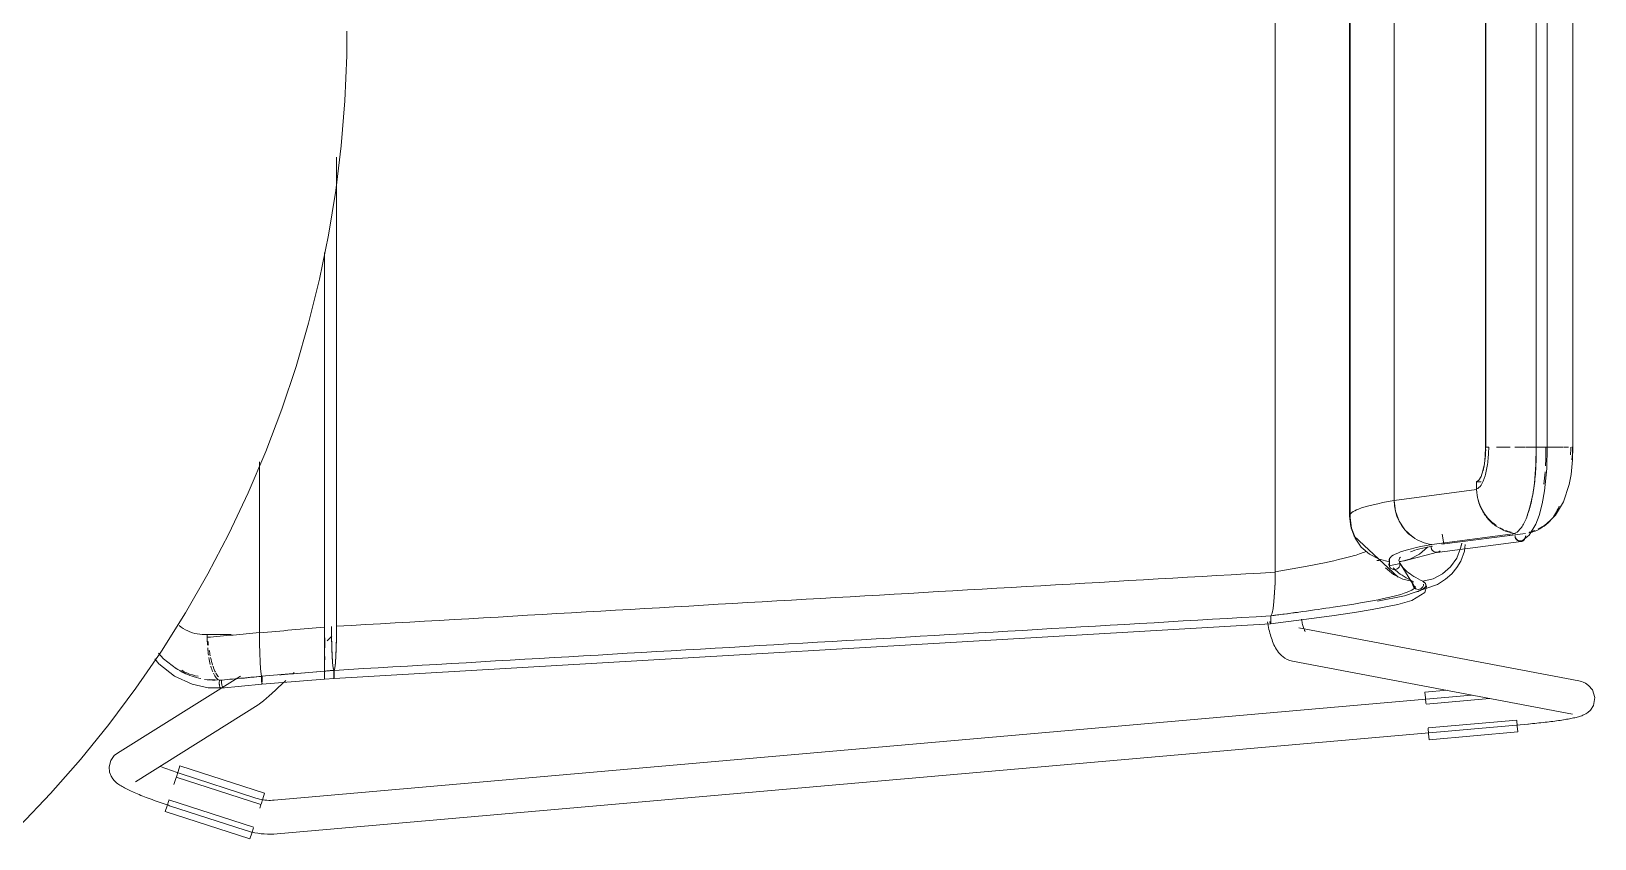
# Model space of a CAD drawing. Header units: millimetres. Extents: x 155927 to 326028, y -36033 to 97293.
# Drawn here: x 162872 to 163427, y 31584 to 31870 of the extents above; entities that cross this region are included whole.
import ezdxf

# ---------------------------------------------------------------- set-up
doc = ezdxf.new("R2010")
doc.units = ezdxf.units.MM
doc.header["$MEASUREMENT"] = 0
doc.layers.add('I-FURN', color=8, linetype='CONTINUOUS', lineweight=9)

msp = doc.modelspace()

# ---------------------------------------------------------------- linework, layer by layer
at = {"layer": 'I-FURN'}
for p, q in [((163313.34, 31678.27), (163313.34, 32061.67)), ((163313.34, 32061.67), (163313.34, 31678.27)), ((163339.69, 32041.83), (163339.69, 31737.03)), ((163339.84, 31697.58), (163339.84, 32042.36)), ((163339.84, 32042.36), (163339.84, 31697.58)), ((163355.44, 31703.61), (163355.44, 32036.33)), ((163355.44, 32036.33), (163355.44, 31703.61)), ((163387.91, 32017.4), (163387.91, 31722.54)), ((163387.96, 31722.54), (163387.96, 32017.4)), ((163405.81, 32017.4), (163405.81, 31722.54)), ((163409.77, 31722.54), (163409.77, 32017.4)), ((163418.81, 31722.54), (163418.81, 32017.4)), ((162984.21, 31861.33), (162984.3, 31869.97)), ((162983.54, 31845.35), (162984.21, 31861.33)), ((162982.24, 31829.4), (162983.54, 31845.35)), ((162980.3, 31813.52), (162982.24, 31829.4)), ((162980.61, 31659.02), (162980.61, 31825.29)), ((162980.61, 31825.29), (162980.61, 31659.02)), ((162977.72, 31797.73), (162980.3, 31813.52)), ((162974.52, 31782.06), (162977.72, 31797.73)), ((162976.29, 31658.76), (162976.29, 31791.58)), ((162976.29, 31791.58), (162976.29, 31658.76)), ((162970.69, 31766.52), (162974.52, 31782.06)), ((162966.25, 31751.15), (162970.69, 31766.52)), ((162961.19, 31735.98), (162966.25, 31751.15)), ((162955.53, 31721.01), (162961.19, 31735.98)), ((163339.69, 31737.03), (163339.69, 31698.12)), ((163387.91, 31722.54), (163387.8, 31719.51)), ((163396.64, 31722.54), (163391.82, 31722.54)), ((163394.29, 31722.54), (163394.32, 31722.54)), ((163401.83, 31722.54), (163398.27, 31722.54)), ((163402.02, 31722.54), (163405.83, 31722.54)), ((163405.83, 31722.54), (163402.02, 31722.54)), ((163405.73, 31716.32), (163405.81, 31722.54)), ((163409.77, 31722.54), (163405.92, 31722.54)), ((163405.92, 31722.54), (163406.14, 31722.54)), ((163406.14, 31722.54), (163406.47, 31722.54)), ((163406.47, 31722.54), (163406.89, 31722.54)), ((163406.89, 31722.54), (163407.36, 31722.54)), ((163407.36, 31722.54), (163407.86, 31722.54)), ((163407.86, 31722.54), (163408.35, 31722.54)), ((163408.35, 31722.54), (163408.81, 31722.54)), ((163408.81, 31722.54), (163409.2, 31722.54)), ((163409.2, 31722.54), (163409.5, 31722.54)), ((163409.5, 31722.54), (163409.7, 31722.54)), ((163412.54, 31722.54), (163409.52, 31722.54)), ((163409.53, 31722.54), (163412.55, 31722.54)), ((163409.62, 31714.98), (163409.77, 31722.54)), ((163409.7, 31722.54), (163409.77, 31722.54)), ((163415.29, 31722.54), (163412.71, 31722.54)), ((163417.31, 31722.54), (163415.56, 31722.54)), ((163418.79, 31722.54), (163418.51, 31722.54)), ((163418.64, 31722.54), (163418.81, 31722.54)), ((163418.72, 31718.03), (163418.81, 31722.54)), ((162949.28, 31706.28), (162955.53, 31721.01)), ((162953.32, 31717.37), (162953.32, 31656.81)), ((162953.32, 31656.81), (162953.32, 31717.37)), ((163387.48, 31716.66), (163386.97, 31714.16)), ((163387.8, 31719.51), (163387.48, 31716.66)), ((163405.19, 31709.76), (163405.73, 31716.32)), ((163418.21, 31712.82), (163418.72, 31718.03)), ((163385.51, 31710.83), (163384.65, 31710.19)), ((163386.3, 31712.18), (163385.51, 31710.83)), ((163386.97, 31714.16), (163386.3, 31712.18)), ((163408.82, 31707.1), (163409.62, 31714.98)), ((163417.55, 31709.32), (163418.21, 31712.82)), ((162942.44, 31691.82), (162949.28, 31706.28)), ((163384.72, 31707.47), (163355.44, 31703.61)), ((163384.65, 31710.19), (163386.31, 31710.19)), ((163384.65, 31710.19), (163384.72, 31707.47)), ((163403.63, 31701.31), (163404.6, 31705.74)), ((163404.6, 31705.74), (163405.19, 31709.76)), ((163407.95, 31702.38), (163408.82, 31707.1)), ((163415.53, 31703.17), (163417.55, 31709.32)), ((163355.44, 31703.61), (163355.91, 31699.84)), ((163355.91, 31699.84), (163357.23, 31696.3)), ((163402.54, 31697.87), (163403.63, 31701.31)), ((163406.87, 31698.34), (163407.95, 31702.38)), ((163412.66, 31698.45), (163415.53, 31703.17)), ((163340.13, 31694.37), (163339.69, 31698.12)), ((163340.32, 31693.79), (163339.84, 31697.58)), ((163339.84, 31697.58), (163340.31, 31693.79)), ((163341.86, 31689.9), (163340.13, 31694.37)), ((163357.23, 31696.3), (163359.31, 31693.19)), ((163403.38, 31691.34), (163405.68, 31695.17)), ((163405.68, 31695.17), (163406.87, 31698.34)), ((163406.49, 31693.48), (163408.76, 31694.81)), ((163408.76, 31694.81), (163410.83, 31696.48)), ((163410.83, 31696.48), (163412.66, 31698.45)), ((162935.03, 31677.64), (162942.44, 31691.82)), ((163340.31, 31693.79), (163341.68, 31690.22)), ((163341.68, 31690.22), (163340.32, 31693.79)), ((163341.26, 31691), (163340.55, 31692.93)), ((163356.95, 31676.4), (163341.26, 31691)), ((163343.85, 31687.08), (163341.68, 31690.22)), ((163341.68, 31690.22), (163343.85, 31687.08)), ((163359.31, 31693.19), (163362.05, 31690.7)), ((163368.81, 31688.07), (163398.52, 31691.91)), ((163400.5, 31689.09), (163370.72, 31685.24)), ((163402.06, 31691.93), (163372.36, 31688.09)), ((163373.14, 31688.21), (163372.45, 31691.7)), ((163379.42, 31688.44), (163379.05, 31686.7)), ((163379.06, 31686.69), (163379.43, 31688.43)), ((163396.09, 31691.16), (163398.53, 31691.48)), ((163401, 31689.45), (163403.38, 31691.34)), ((163346.73, 31684.58), (163343.85, 31687.08)), ((163343.85, 31687.08), (163346.72, 31684.57)), ((163346.72, 31684.57), (163350.12, 31682.82)), ((163350.12, 31682.83), (163346.73, 31684.58)), ((163350.12, 31682.82), (163353.83, 31681.93)), ((163353.86, 31680.11), (163353.81, 31682.99)), ((163357.34, 31681.93), (163361.05, 31682.82)), ((163370.8, 31685.25), (163359.19, 31682.28)), ((163361.05, 31682.82), (163364.45, 31684.57)), ((163364.45, 31684.57), (163367.32, 31687.08)), ((163368.66, 31687.6), (163368.62, 31687.1)), ((163368.62, 31687.1), (163368.7, 31686.61)), ((163368.7, 31686.61), (163368.89, 31686.16)), ((163368.89, 31686.16), (163369.19, 31685.77)), ((163369.19, 31685.77), (163369.58, 31685.48)), ((163369.58, 31685.48), (163370.02, 31685.29)), ((163370.02, 31685.29), (163370.49, 31685.22)), ((163370.49, 31685.22), (163370.96, 31685.29)), ((163370.96, 31685.29), (163371.4, 31685.48)), ((163371.4, 31685.48), (163371.78, 31685.77)), ((163375.48, 31680.09), (163377.66, 31683.18)), ((163377.66, 31683.18), (163379.06, 31686.69)), ((163379.1, 31682.1), (163380.39, 31685.7)), ((163380.39, 31685.7), (163380.69, 31687.97)), ((162927.06, 31663.77), (162935.03, 31677.64)), ((163313.28, 31674.5), (163313.34, 31678.27)), ((163313.34, 31678.19), (163313.28, 31674.5)), ((163355.28, 31677.35), (163352.45, 31679.75)), ((163352.45, 31679.74), (163355.28, 31677.34)), ((163353.63, 31680.96), (163353.67, 31681.46)), ((163353.67, 31681.46), (163353.63, 31680.96)), ((163353.72, 31680.47), (163353.63, 31680.96)), ((163353.63, 31680.96), (163353.71, 31680.47)), ((163353.67, 31681.46), (163353.83, 31681.93)), ((163353.83, 31681.93), (163353.67, 31681.46)), ((163353.71, 31680.47), (163353.91, 31680.02)), ((163353.92, 31680.02), (163353.72, 31680.47)), ((163353.73, 31680.41), (163357.62, 31681.25)), ((163353.91, 31680.02), (163354.23, 31679.63)), ((163354.23, 31679.64), (163353.92, 31680.02)), ((163354.63, 31679.34), (163354.23, 31679.64)), ((163354.23, 31679.63), (163354.63, 31679.34)), ((163355.09, 31679.16), (163354.63, 31679.34)), ((163354.63, 31679.34), (163355.09, 31679.15)), ((163355.58, 31679.09), (163355.09, 31679.16)), ((163355.09, 31679.15), (163355.58, 31679.08)), ((163358.61, 31675.71), (163355.28, 31677.35)), ((163355.28, 31677.34), (163358.61, 31675.7)), ((163356.07, 31679.16), (163355.58, 31679.09)), ((163355.58, 31679.08), (163356.08, 31679.15)), ((163356.54, 31679.34), (163356.07, 31679.16)), ((163356.08, 31679.15), (163356.54, 31679.34)), ((163356.94, 31679.64), (163356.54, 31679.34)), ((163356.54, 31679.34), (163356.94, 31679.63)), ((163357.25, 31680.02), (163356.94, 31679.64)), ((163356.94, 31679.63), (163357.25, 31680.02)), ((163357.45, 31680.47), (163357.25, 31680.02)), ((163357.25, 31680.02), (163357.46, 31680.47)), ((163359.19, 31682.28), (163357.32, 31681.96)), ((163357.34, 31681.93), (163357.5, 31681.46)), ((163357.5, 31681.46), (163357.34, 31681.93)), ((163363.15, 31672.29), (163357.44, 31681.68)), ((163357.54, 31680.96), (163357.45, 31680.47)), ((163357.46, 31680.47), (163357.54, 31680.96)), ((163357.5, 31681.46), (163357.54, 31680.96)), ((163357.54, 31680.96), (163357.5, 31681.46)), ((163369.34, 31675.87), (163372.66, 31677.61)), ((163372.66, 31677.61), (163375.48, 31680.09)), ((163373.74, 31675.67), (163375.98, 31677.66)), ((163375.98, 31677.66), (163377.76, 31679.83)), ((163377.76, 31679.83), (163379.1, 31682.1)), ((163313.13, 31670.97), (163313.28, 31674.5)), ((163313.28, 31674.44), (163313.13, 31670.97)), ((163362.22, 31674.92), (163358.61, 31675.71)), ((163358.61, 31675.7), (163362.22, 31674.92)), ((163359.2, 31669.86), (163370.91, 31673.85)), ((163362.04, 31673.94), (163362.07, 31674.44)), ((163362.07, 31674.44), (163362.04, 31673.94)), ((163362.13, 31673.45), (163362.04, 31673.94)), ((163362.04, 31673.94), (163362.13, 31673.45)), ((163362.07, 31674.44), (163362.22, 31674.92)), ((163362.22, 31674.92), (163362.07, 31674.44)), ((163362.34, 31673), (163362.13, 31673.45)), ((163362.13, 31673.45), (163362.34, 31673)), ((163362.66, 31672.63), (163362.34, 31673)), ((163362.34, 31673), (163362.65, 31672.62)), ((163362.65, 31672.62), (163363.06, 31672.33)), ((163363.06, 31672.34), (163362.66, 31672.63)), ((163363.52, 31672.16), (163363.06, 31672.34)), ((163363.06, 31672.33), (163363.52, 31672.15)), ((163364, 31672.1), (163363.52, 31672.16)), ((163363.52, 31672.15), (163364, 31672.09)), ((163364.49, 31672.17), (163364, 31672.1)), ((163364, 31672.09), (163364.49, 31672.17)), ((163364.94, 31672.36), (163364.49, 31672.17)), ((163364.49, 31672.17), (163364.94, 31672.36)), ((163365.34, 31672.66), (163364.94, 31672.36)), ((163364.94, 31672.36), (163365.34, 31672.66)), ((163365.64, 31673.05), (163365.34, 31672.66)), ((163365.34, 31672.66), (163365.64, 31673.05)), ((163365.84, 31673.51), (163365.64, 31673.05)), ((163365.64, 31673.05), (163365.84, 31673.51)), ((163365.71, 31674.97), (163369.34, 31675.87)), ((163365.71, 31674.97), (163365.87, 31674.5)), ((163365.87, 31674.5), (163365.71, 31674.97)), ((163365.91, 31674), (163365.84, 31673.51)), ((163365.84, 31673.51), (163365.92, 31674)), ((163366.39, 31670.96), (163366.92, 31673.15)), ((163366.92, 31673.15), (163366.63, 31674.06)), ((163370.91, 31673.85), (163373.74, 31675.67)), ((163312.58, 31665.37), (163312.89, 31667.86)), ((163312.89, 31667.83), (163312.58, 31665.37)), ((163312.89, 31667.86), (163313.13, 31670.97)), ((163313.12, 31670.92), (163312.89, 31667.86)), ((163347.74, 31664.98), (163356.76, 31666.78)), ((163349.53, 31667.96), (163359.2, 31669.86)), ((163356.76, 31666.78), (163361.76, 31668.19)), ((163361.76, 31668.19), (163366.39, 31670.96)), ((162918.54, 31650.23), (162927.06, 31663.77)), ((163310.71, 31659.96), (163310.6, 31660.66)), ((163311.44, 31660.77), (163311.47, 31660.39)), ((163311.47, 31660.39), (163311.44, 31660.77)), ((163311.62, 31659.86), (163323.48, 31661.41)), ((163311.77, 31660.42), (163311.8, 31660.81)), ((163311.8, 31660.8), (163311.77, 31660.42)), ((163311.8, 31660.81), (163311.82, 31661.26)), ((163311.82, 31661.26), (163311.8, 31660.8)), ((163312.21, 31663.62), (163311.81, 31662.72)), ((163311.81, 31662.72), (163312.21, 31663.62)), ((163311.83, 31662.25), (163311.81, 31662.72)), ((163311.81, 31662.72), (163311.83, 31662.25)), ((163311.82, 31661.26), (163311.83, 31661.75)), ((163311.83, 31661.75), (163311.82, 31661.26)), ((163311.83, 31661.75), (163311.83, 31662.25)), ((163311.83, 31662.25), (163311.83, 31661.75)), ((163312.21, 31663.62), (163312.58, 31665.37)), ((163312.57, 31665.36), (163312.21, 31663.62)), ((163322.73, 31661), (163322.63, 31661.49)), ((163322.83, 31660.53), (163322.73, 31661)), ((163323.48, 31661.41), (163333.41, 31662.76)), ((163333.41, 31662.76), (163341.42, 31663.95)), ((163341.42, 31663.95), (163347.74, 31664.98)), ((162933.53, 31656.1), (162943.28, 31656.1)), ((162934.77, 31655.11), (162934.77, 31656.16)), ((162953.32, 31656.81), (162953.35, 31653.05)), ((162953.35, 31653.05), (162953.32, 31656.69)), ((162976.29, 31654.97), (162976.29, 31658.76)), ((162976.29, 31658.76), (162976.29, 31654.97)), ((162977.27, 31653.9), (162978.96, 31655.53)), ((162978.82, 31658.91), (162978.85, 31655.23)), ((162978.85, 31655.23), (162978.92, 31651.68)), ((163311.62, 31659.85), (162979.71, 31640.57)), ((162980.5, 31651.67), (162980.58, 31655.23)), ((162980.58, 31655.23), (162980.61, 31659.02)), ((163310.84, 31659.27), (163310.71, 31659.96)), ((163310.97, 31658.58), (163310.84, 31659.27)), ((163311.12, 31657.92), (163310.97, 31658.58)), ((163311.27, 31657.26), (163311.12, 31657.92)), ((163311.43, 31656.62), (163311.27, 31657.26)), ((163311.6, 31655.99), (163311.43, 31656.62)), ((163311.47, 31660.39), (163311.52, 31660.1)), ((163311.52, 31660.1), (163311.47, 31660.39)), ((163311.57, 31659.92), (163311.62, 31659.86)), ((163311.62, 31659.85), (163311.57, 31659.91)), ((163311.79, 31655.37), (163311.6, 31655.99)), ((163311.72, 31660.12), (163311.77, 31660.42)), ((163311.77, 31660.42), (163311.72, 31660.12)), ((163311.98, 31654.77), (163311.79, 31655.37)), ((163420.99, 31639.64), (163321.7, 31658.45)), ((163322.93, 31660.09), (163322.83, 31660.53)), ((163323.04, 31659.66), (163322.93, 31660.09)), ((163323.14, 31659.27), (163323.04, 31659.66)), ((163323.25, 31658.9), (163323.14, 31659.27)), ((163323.36, 31658.57), (163323.25, 31658.9)), ((163323.47, 31658.27), (163323.36, 31658.57)), ((163323.57, 31658), (163323.47, 31658.27)), ((163323.66, 31657.76), (163323.57, 31658)), ((163323.75, 31657.57), (163323.66, 31657.76)), ((163323.83, 31657.42), (163323.75, 31657.57)), ((163323.87, 31657.33), (163323.83, 31657.42)), ((163323.91, 31657.26), (163323.87, 31657.33)), ((163323.93, 31657.23), (163323.91, 31657.26)), ((162909.48, 31637.04), (162918.54, 31650.23)), ((162917.53, 31649.51), (162919.27, 31647.44)), ((162953.42, 31649.51), (162953.35, 31652.96)), ((162953.35, 31652.95), (162953.42, 31649.52)), ((162953.42, 31649.52), (162953.54, 31646.42)), ((162976.3, 31651.4), (162976.29, 31654.97)), ((162976.29, 31654.97), (162976.3, 31651.4)), ((162976.3, 31648.27), (162976.3, 31651.4)), ((162976.3, 31651.4), (162976.3, 31648.27)), ((162976.41, 31654.96), (162976.41, 31651.41)), ((162976.41, 31651.41), (162976.41, 31654.96)), ((162978.92, 31651.68), (162979.05, 31648.56)), ((162980.38, 31648.54), (162980.5, 31651.67)), ((163312.19, 31654.17), (163311.98, 31654.77)), ((163312.41, 31653.59), (163312.19, 31654.17)), ((163312.64, 31653.02), (163312.41, 31653.59)), ((163312.89, 31652.46), (163312.64, 31653.02)), ((163313.16, 31651.91), (163312.89, 31652.46)), ((163313.45, 31651.38), (163313.16, 31651.91)), ((163313.78, 31650.83), (163313.45, 31651.38)), ((163314.14, 31650.3), (163313.78, 31650.83)), ((163314.54, 31649.77), (163314.14, 31650.3)), ((163314.99, 31649.24), (163314.54, 31649.77)), ((162916.2, 31647.45), (162917.6, 31645.7)), ((162917.6, 31645.7), (162923.13, 31641.37)), ((162919.27, 31647.44), (162923.84, 31643.94)), ((162923.84, 31643.94), (162927.53, 31642.03)), ((162953.54, 31646.41), (162953.42, 31649.45)), ((162953.54, 31646.42), (162953.69, 31643.94)), ((162953.69, 31643.94), (162953.54, 31646.38)), ((162953.69, 31643.94), (162953.86, 31642.2)), ((162976.3, 31648.27), (162976.32, 31645.76)), ((162976.32, 31645.77), (162976.3, 31648.26)), ((162976.33, 31644.02), (162976.32, 31645.76)), ((162976.32, 31645.76), (162976.33, 31644.01)), ((162976.35, 31643.13), (162976.33, 31644.02)), ((162976.33, 31644.01), (162976.35, 31643.13)), ((162976.39, 31645.79), (162976.37, 31644.04)), ((162976.37, 31644.03), (162976.39, 31645.78)), ((162976.4, 31648.28), (162976.39, 31645.79)), ((162976.39, 31645.78), (162976.4, 31648.28)), ((162979.05, 31648.56), (162979.21, 31646.06)), ((162979.21, 31646.06), (162979.4, 31644.31)), ((162979.4, 31644.31), (162979.61, 31643.41)), ((162979.81, 31643.4), (162980.02, 31644.29)), ((162980.02, 31644.29), (162980.21, 31646.04)), ((162980.21, 31646.04), (162980.38, 31648.54)), ((163315.51, 31648.71), (163314.99, 31649.24)), ((163316.11, 31648.2), (163315.51, 31648.71)), ((163316.79, 31647.72), (163316.11, 31648.2)), ((163317.59, 31647.28), (163316.79, 31647.72)), ((163318.48, 31646.92), (163317.59, 31647.28)), ((163319.47, 31646.66), (163318.48, 31646.92)), ((163319.47, 31646.66), (163418.76, 31627.85)), ((162946.51, 31641.38), (162902.93, 31614.08)), ((162923.13, 31641.37), (162929.44, 31638.46)), ((162929.44, 31638.46), (162935.09, 31637.25)), ((162954.15, 31638.46), (162939.66, 31637.04)), ((162953.87, 31642.2), (162953.69, 31643.92)), ((162953.86, 31642.2), (162954.06, 31641.31)), ((162954.06, 31641.32), (162953.87, 31642.2)), ((162954.05, 31640.85), (162954.06, 31641.32)), ((162954.06, 31641.31), (162954.05, 31640.84)), ((162954.05, 31640.35), (162954.05, 31640.85)), ((162954.05, 31640.84), (162954.05, 31640.34)), ((162954.05, 31639.86), (162954.05, 31640.35)), ((162954.05, 31640.34), (162954.05, 31639.85)), ((162954.06, 31639.41), (162954.05, 31639.86)), ((162954.05, 31639.85), (162954.06, 31639.4)), ((162954.08, 31639.02), (162954.06, 31639.41)), ((162954.06, 31639.4), (162954.08, 31639.02)), ((162954.08, 31639.02), (162954.1, 31638.72)), ((162954.1, 31638.73), (162954.08, 31639.02)), ((162954.1, 31638.72), (162954.13, 31638.53)), ((162954.15, 31638.47), (162954.13, 31638.53)), ((162954.13, 31638.53), (162954.15, 31638.46)), ((162976.35, 31640.29), (162954.15, 31638.47)), ((162954.15, 31638.46), (162954.18, 31638.53)), ((162954.18, 31638.53), (162954.15, 31638.47)), ((162954.2, 31638.72), (162954.18, 31638.53)), ((162954.18, 31638.53), (162954.2, 31638.71)), ((162954.2, 31638.71), (162954.22, 31639.01)), ((162954.22, 31639.01), (162954.2, 31638.72)), ((162954.25, 31640.83), (162954.24, 31641.3)), ((162954.24, 31641.3), (162954.25, 31640.83)), ((162954.24, 31639.39), (162954.25, 31639.84)), ((162954.25, 31639.84), (162954.24, 31639.39)), ((162954.25, 31640.33), (162954.25, 31640.83)), ((162954.25, 31640.83), (162954.25, 31640.33)), ((162954.25, 31639.84), (162954.25, 31640.33)), ((162954.25, 31640.33), (162954.25, 31639.84)), ((162960.73, 31638.06), (162961.19, 31638.49)), ((162961.19, 31638.49), (162961.66, 31638.93)), ((162961.66, 31638.93), (162962.14, 31639.38)), ((162962.14, 31639.38), (162962.62, 31639.84)), ((162965.11, 31642.19), (162965.61, 31642.68)), ((162976.34, 31642.66), (162976.35, 31643.13)), ((162976.35, 31643.13), (162976.34, 31642.66)), ((162976.34, 31642.16), (162976.34, 31642.66)), ((162976.34, 31642.66), (162976.34, 31642.16)), ((162976.34, 31641.67), (162976.34, 31642.16)), ((162976.34, 31642.16), (162976.34, 31641.67)), ((162976.35, 31641.22), (162976.34, 31641.67)), ((162976.34, 31641.67), (162976.35, 31641.22)), ((162976.35, 31640.84), (162976.35, 31641.22)), ((162976.35, 31641.22), (162976.35, 31640.84)), ((162976.35, 31640.55), (162976.35, 31640.84)), ((162976.35, 31640.84), (162976.35, 31640.54)), ((162976.35, 31640.29), (162979.71, 31640.56)), ((162976.36, 31640.55), (162976.35, 31640.36)), ((162976.35, 31640.36), (162976.35, 31640.55)), ((162976.35, 31640.36), (162976.36, 31640.55)), ((162976.35, 31640.54), (162976.35, 31640.36)), ((162976.35, 31640.36), (162976.35, 31640.29)), ((162976.35, 31640.29), (162976.35, 31640.36)), ((162976.35, 31640.36), (162976.35, 31640.29)), ((162976.35, 31640.29), (162976.35, 31640.36)), ((162976.36, 31643.14), (162976.36, 31642.67)), ((162976.36, 31642.66), (162976.36, 31643.14)), ((162976.36, 31642.67), (162976.36, 31642.17)), ((162976.36, 31642.17), (162976.36, 31642.66)), ((162976.36, 31642.17), (162976.36, 31641.68)), ((162976.36, 31641.68), (162976.36, 31642.17)), ((162976.36, 31641.68), (162976.36, 31641.23)), ((162976.36, 31641.22), (162976.36, 31641.68)), ((162976.36, 31641.23), (162976.36, 31640.85)), ((162976.36, 31640.84), (162976.36, 31641.22)), ((162976.36, 31640.85), (162976.36, 31640.55)), ((162976.36, 31640.55), (162976.36, 31640.84)), ((162979.61, 31643.41), (162979.6, 31642.94)), ((162979.6, 31642.94), (162979.6, 31642.44)), ((162979.6, 31642.44), (162979.61, 31641.95)), ((162979.61, 31641.95), (162979.62, 31641.5)), ((162979.62, 31641.5), (162979.63, 31641.12)), ((162979.63, 31641.12), (162979.66, 31640.82)), ((162979.66, 31640.82), (162979.68, 31640.63)), ((162979.68, 31640.63), (162979.71, 31640.57)), ((162979.71, 31640.57), (162979.74, 31640.63)), ((162979.74, 31640.63), (162979.77, 31640.82)), ((162979.77, 31640.82), (162979.79, 31641.11)), ((162979.79, 31641.11), (162979.81, 31641.49)), ((162979.82, 31642.93), (162979.81, 31643.4)), ((162979.81, 31641.49), (162979.82, 31641.94)), ((162979.82, 31642.43), (162979.82, 31642.93)), ((162979.82, 31641.94), (162979.82, 31642.43)), ((163421.41, 31639.55), (163420.99, 31639.64)), ((163421.92, 31639.41), (163421.41, 31639.55)), ((163422.54, 31639.2), (163421.92, 31639.41)), ((163423.35, 31638.83), (163422.54, 31639.2)), ((163424.43, 31638.08), (163423.35, 31638.83)), ((162899.91, 31624.22), (162909.48, 31637.04)), ((162935.09, 31637.25), (162940.55, 31637.16)), ((162954.86, 31632.75), (162955.13, 31632.97)), ((162955.13, 31632.97), (162955.41, 31633.22)), ((162955.41, 31633.22), (162955.7, 31633.48)), ((162955.7, 31633.48), (162956.01, 31633.75)), ((162956.01, 31633.75), (162956.34, 31634.03)), ((162956.34, 31634.03), (162956.67, 31634.34)), ((162956.67, 31634.34), (162957.02, 31634.65)), ((162957.02, 31634.65), (162957.39, 31634.98)), ((162957.39, 31634.98), (162957.76, 31635.32)), ((162957.76, 31635.32), (162958.15, 31635.68)), ((162958.15, 31635.68), (162958.56, 31636.05)), ((163382.89, 31634.66), (162958.54, 31597.38)), ((162958.56, 31636.05), (162958.97, 31636.43)), ((162958.97, 31636.43), (162959.4, 31636.82)), ((162959.4, 31636.82), (162959.83, 31637.22)), ((162959.83, 31637.22), (162960.28, 31637.64)), ((162960.28, 31637.64), (162960.73, 31638.06)), ((163374.3, 31636.4), (163366.41, 31635.71)), ((163366.59, 31633.66), (163366.41, 31635.71)), ((163366.77, 31631.6), (163366.59, 31633.66)), ((163366.78, 31631.47), (163389.26, 31633.45)), ((163425.75, 31636.5), (163424.43, 31638.08)), ((163425.75, 31636.5), (163426.58, 31633.75)), ((163426.58, 31633.75), (163426.1, 31630.99)), ((162909.3, 31603.91), (162952.88, 31631.21)), ((162952.88, 31631.21), (162953.21, 31631.43)), ((162953.21, 31631.43), (162953.47, 31631.61)), ((162953.47, 31631.61), (162953.7, 31631.79)), ((162953.7, 31631.79), (162953.92, 31631.96)), ((162953.92, 31631.96), (162954.14, 31632.14)), ((162954.14, 31632.14), (162954.37, 31632.33)), ((162954.37, 31632.33), (162954.61, 31632.53)), ((162954.61, 31632.53), (162954.86, 31632.75)), ((163421.99, 31627.31), (163421.58, 31627.17)), ((163422.41, 31627.48), (163421.99, 31627.31)), ((163422.89, 31627.7), (163422.41, 31627.48)), ((163423.45, 31628), (163422.89, 31627.7)), ((163424.15, 31628.48), (163423.45, 31628)), ((163425.06, 31629.34), (163424.15, 31628.48)), ((163426.1, 31630.99), (163425.06, 31629.34)), ((162889.83, 31611.8), (162899.91, 31624.22)), ((162959.59, 31585.42), (163402.91, 31624.37)), ((163398.93, 31625.79), (163367.52, 31623.03)), ((163367.71, 31620.84), (163367.53, 31622.9)), ((163398.94, 31625.66), (163399.12, 31623.6)), ((163399.12, 31623.6), (163399.3, 31621.55)), ((163403.07, 31624.38), (163402.91, 31624.37)), ((163403.82, 31624.45), (163403.07, 31624.38)), ((163404.57, 31624.52), (163403.82, 31624.45)), ((163405.32, 31624.59), (163404.57, 31624.52)), ((163406.06, 31624.67), (163405.32, 31624.59)), ((163406.8, 31624.74), (163406.06, 31624.67)), ((163407.53, 31624.82), (163406.8, 31624.74)), ((163408.26, 31624.9), (163407.53, 31624.82)), ((163408.98, 31624.98), (163408.26, 31624.9)), ((163409.69, 31625.07), (163408.98, 31624.98)), ((163410.39, 31625.15), (163409.69, 31625.07)), ((163411.07, 31625.23), (163410.39, 31625.15)), ((163411.75, 31625.32), (163411.07, 31625.23)), ((163412.41, 31625.41), (163411.75, 31625.32)), ((163413.06, 31625.5), (163412.41, 31625.41)), ((163413.7, 31625.59), (163413.06, 31625.5)), ((163414.31, 31625.68), (163413.7, 31625.59)), ((163414.92, 31625.77), (163414.31, 31625.68)), ((163415.5, 31625.86), (163414.92, 31625.77)), ((163416.07, 31625.95), (163415.5, 31625.86)), ((163416.62, 31626.05), (163416.07, 31625.95)), ((163417.16, 31626.14), (163416.62, 31626.05)), ((163417.67, 31626.23), (163417.16, 31626.14)), ((163418.17, 31626.33), (163417.67, 31626.23)), ((163418.64, 31626.43), (163418.17, 31626.33)), ((163419.1, 31626.52), (163418.64, 31626.43)), ((163419.55, 31626.62), (163419.1, 31626.52)), ((163419.97, 31626.72), (163419.55, 31626.62)), ((163420.39, 31626.82), (163419.97, 31626.72)), ((163420.79, 31626.93), (163420.39, 31626.82)), ((163421.19, 31627.05), (163420.79, 31626.93)), ((163421.58, 31627.17), (163421.19, 31627.05)), ((163367.89, 31618.79), (163367.71, 31620.84)), ((163399.3, 31621.55), (163367.89, 31618.79)), ((162879.26, 31599.79), (162889.83, 31611.8)), ((162900.58, 31611.45), (162900, 31609.22)), ((162901.81, 31613.18), (162900.58, 31611.45)), ((162901.81, 31613.18), (162902.93, 31614.08)), ((162900, 31609.22), (162900.17, 31607.25)), ((162900.17, 31607.25), (162900.69, 31605.87)), ((162900.69, 31605.87), (162901.26, 31604.96)), ((162918.18, 31609.27), (162918.81, 31609.04)), ((162918.81, 31609.04), (162919.44, 31608.8)), ((162919.44, 31608.8), (162920.09, 31608.57)), ((162920.09, 31608.57), (162920.75, 31608.33)), ((162920.75, 31608.33), (162921.41, 31608.1)), ((162921.41, 31608.1), (162922.09, 31607.86)), ((162922.09, 31607.86), (162922.77, 31607.63)), ((162922.77, 31607.63), (162923.45, 31607.4)), ((162923.78, 31605.41), (162922.98, 31602.93)), ((162923.45, 31607.4), (162924.14, 31607.17)), ((162923.81, 31605.51), (162953.81, 31595.82)), ((162923.85, 31605.63), (162924.48, 31607.6)), ((162924.14, 31607.17), (162924.83, 31606.94)), ((162924.48, 31607.6), (162925.11, 31609.55)), ((162924.83, 31606.94), (162925.16, 31606.83)), ((162955.12, 31599.86), (162925.11, 31609.55)), ((162951.98, 31598.12), (162925.16, 31606.83)), ((162868.22, 31588.21), (162879.26, 31599.79)), ((162901.26, 31604.96), (162901.78, 31604.33)), ((162901.78, 31604.33), (162902.24, 31603.86)), ((162902.24, 31603.86), (162902.67, 31603.49)), ((162902.67, 31603.49), (162903.07, 31603.18)), ((162903.07, 31603.18), (162903.46, 31602.9)), ((162903.46, 31602.9), (162903.85, 31602.65)), ((162903.85, 31602.65), (162904.24, 31602.41)), ((162904.24, 31602.41), (162904.64, 31602.17)), ((162904.64, 31602.17), (162905.05, 31601.94)), ((162905.05, 31601.94), (162905.47, 31601.71)), ((162905.47, 31601.71), (162905.91, 31601.48)), ((162905.91, 31601.48), (162906.37, 31601.25)), ((162906.37, 31601.25), (162906.85, 31601.02)), ((162906.85, 31601.02), (162907.34, 31600.79)), ((162907.34, 31600.79), (162907.85, 31600.55)), ((162907.85, 31600.55), (162908.37, 31600.32)), ((162908.37, 31600.32), (162908.92, 31600.08)), ((162908.92, 31600.08), (162909.48, 31599.83)), ((162909.48, 31599.83), (162910.06, 31599.59)), ((162955.12, 31599.86), (162954.49, 31597.91)), ((162910.06, 31599.59), (162910.65, 31599.34)), ((162910.65, 31599.34), (162911.27, 31599.09)), ((162911.27, 31599.09), (162911.89, 31598.84)), ((162911.89, 31598.84), (162912.53, 31598.59)), ((162912.53, 31598.59), (162913.18, 31598.34)), ((162913.18, 31598.34), (162913.85, 31598.08)), ((162913.85, 31598.08), (162914.53, 31597.83)), ((162914.53, 31597.83), (162915.22, 31597.57)), ((162915.22, 31597.57), (162915.91, 31597.32)), ((162915.91, 31597.32), (162916.62, 31597.06)), ((162916.62, 31597.06), (162917.34, 31596.81)), ((162917.34, 31596.81), (162918.06, 31596.56)), ((162918.06, 31596.56), (162918.79, 31596.31)), ((162918.79, 31596.31), (162919.52, 31596.06)), ((162919.52, 31596.06), (162920.26, 31595.81)), ((162919.9, 31593.4), (162920.53, 31595.35)), ((162920.26, 31595.81), (162921, 31595.57)), ((162920.53, 31595.35), (162921.16, 31597.32)), ((162921, 31595.57), (162921.45, 31595.42)), ((162951.21, 31587.75), (162921.2, 31597.44)), ((162921.45, 31595.42), (162948.27, 31586.7)), ((162952, 31598.11), (162951.98, 31598.12)), ((162952.64, 31597.92), (162952, 31598.11)), ((162953.28, 31597.75), (162952.64, 31597.92)), ((162953.92, 31597.61), (162953.28, 31597.75)), ((162953.78, 31595.72), (162953.41, 31594.56)), ((162954.49, 31597.91), (162953.85, 31595.94)), ((162954.58, 31597.5), (162953.92, 31597.61)), ((162955.23, 31597.41), (162954.58, 31597.5)), ((162955.89, 31597.35), (162955.23, 31597.41)), ((162956.55, 31597.32), (162955.89, 31597.35)), ((162957.21, 31597.31), (162956.55, 31597.32)), ((162957.88, 31597.33), (162957.21, 31597.31)), ((162958.54, 31597.37), (162957.88, 31597.33)), ((162949.9, 31583.71), (162919.9, 31593.4)), ((162948.27, 31586.7), (162949.36, 31586.37)), ((162949.36, 31586.37), (162950.47, 31586.09)), ((162950.53, 31585.66), (162949.9, 31583.71)), ((162950.47, 31586.09), (162951.59, 31585.84)), ((162951.17, 31587.63), (162950.53, 31585.66)), ((162951.59, 31585.84), (162952.71, 31585.65)), ((162952.71, 31585.65), (162953.84, 31585.49)), ((162953.84, 31585.49), (162954.98, 31585.39)), ((162954.98, 31585.39), (162956.12, 31585.33)), ((162956.12, 31585.33), (162957.26, 31585.31)), ((162957.26, 31585.31), (162958.4, 31585.34)), ((162958.4, 31585.34), (162959.54, 31585.42)), ((162959.54, 31585.42), (162959.59, 31585.42))]:
    msp.add_line(p, q, dxfattribs=at)
for centre, major_axis, ratio, start_param, end_param in [((163403.06, 31722.54), (-15.75, 0), 0.000004, 0.290246, 0.472486), ((163414.53, 31722.54), (0, 12.4), 0.287441, 4.492176, 4.712389), ((163370.51, 31703.74), (0, 15.78), 0.955139, 1.579038, 2.545717), ((163370.51, 31703.74), (0, 15.78), 0.955139, 2.545839, 2.787386), ((163370.51, 31703.74), (0, 15.78), 0.955139, 2.787556, 3.029056), ((163370.49, 31687.19), (0, 1.96), 0.955139, 1.359855, 3.903556)]:
    msp.add_ellipse(centre, major_axis=major_axis, ratio=ratio, start_param=start_param, end_param=end_param, dxfattribs=at)
for points in [[(163389.03, 31722.54), (163389, 31720.65), (163388.74, 31716.91), (163387.78, 31712.12), (163386.38, 31708.79), (163385.28, 31707.85), (163384.73, 31707.72)], [(163387.02, 31714.17), (163387.56, 31716.22), (163387.85, 31718.94), (163387.94, 31721.71)], [(163409.23, 31722.54), (163409.27, 31720.33), (163409.24, 31718.12), (163409.13, 31715.94)], [(163418.71, 31722.54), (163418.72, 31720.97), (163418.64, 31719.46), (163418.51, 31718.03)], [(163408.99, 31713.74), (163408.88, 31712.26), (163408.74, 31710.81), (163408.56, 31709.39)], [(163384.72, 31707.47), (163384.76, 31706.18), (163385.11, 31703.68), (163386.53, 31700.08), (163388.72, 31696.93), (163391.56, 31694.4), (163394.9, 31692.64), (163397.27, 31692.06), (163398.52, 31691.91)], [(163339.69, 31698.12), (163339.69, 31697.94), (163339.74, 31697.76), (163339.84, 31697.58)], [(163394.27, 31693.27), (163393.84, 31693.46), (163393.41, 31693.67), (163393, 31693.89)], [(163402.48, 31697.7), (163401.9, 31696.24), (163400.64, 31693.78), (163399.23, 31692.47), (163398.51, 31692.11)], [(163397, 31692.37), (163396.3, 31692.53), (163395.6, 31692.74), (163394.92, 31692.99)], [(163405.4, 31693), (163404.74, 31692.74), (163404.06, 31692.58), (163403.38, 31692.43)], [(163368.81, 31688.07), (163363.31, 31687.04), (163355.25, 31685), (163353.28, 31682.95), (163353.83, 31681.93)], [(163357.76, 31683.56), (163357.19, 31683.02), (163357.05, 31682.47), (163357.34, 31681.93)], [(163369.03, 31687.44), (163365.9, 31686.78), (163362.98, 31686.12), (163361.26, 31685.46)], [(163313.34, 31678.19), (163257.98, 31675), (163202.56, 31671.8), (163147.1, 31668.61)], [(163350.77, 31682.49), (163350.31, 31682.43), (163349.84, 31682.37), (163349.37, 31682.32)], [(163147.1, 31668.61), (163091.63, 31665.41), (163036.13, 31662.21), (162980.61, 31659.02)], [(162979.81, 31643.4), (163035.22, 31646.62), (163145.98, 31653.06), (163256.57, 31659.5), (163311.81, 31662.72)], [(163321.17, 31663.92), (163318.08, 31663.53), (163314.95, 31663.13), (163311.82, 31662.74)], [(162934.77, 31656.16), (162934.26, 31656.12), (162933.75, 31656.1), (162933.25, 31656.1)], [(162953.32, 31656.81), (162950.19, 31656.5), (162943.94, 31655.91), (162937.8, 31655.37), (162934.77, 31655.11)], [(162934.87, 31652.33), (162934.81, 31653.24), (162934.78, 31654.16), (162934.77, 31655.11)], [(162964.8, 31657.72), (162960.97, 31657.38), (162957.14, 31657.04), (162953.32, 31656.69)], [(162976.29, 31658.76), (162972.46, 31658.41), (162968.62, 31658.07), (162964.8, 31657.72)], [(162935.24, 31648.76), (162935.11, 31649.61), (162935, 31650.48), (162934.94, 31651.4)], [(162935, 31653.7), (162935.06, 31653.22), (162935.12, 31652.75), (162935.19, 31652.29)], [(162935.45, 31650.59), (162935.57, 31649.91), (162935.7, 31649.25), (162935.84, 31648.59)], [(162935.87, 31645.53), (162935.68, 31646.27), (162935.52, 31647.08), (162935.37, 31647.91)], [(162935.98, 31647.93), (162936.2, 31647), (162936.43, 31646.06), (162936.68, 31645.21)], [(162936.74, 31642.88), (162936.49, 31643.47), (162936.25, 31644.13), (162936.05, 31644.86)], [(162936.83, 31644.89), (162937.1, 31644.07), (162937.38, 31643.26), (162937.68, 31642.71)], [(162937.57, 31639.91), (162936.31, 31639.92), (162935.05, 31640.02), (162933.81, 31640.2)], [(162935.59, 31640.11), (162936.48, 31640), (162937.38, 31639.98), (162938.28, 31639.98)], [(162939.1, 31639.88), (162938.71, 31640.02), (162937.96, 31640.59), (162937.26, 31641.73), (162936.94, 31642.43)], [(162937.79, 31642.46), (162938.1, 31641.82), (162938.42, 31641.43), (162938.74, 31641.1)], [(162954.06, 31641.31), (162951.53, 31641.07), (162946.5, 31640.59), (162941.55, 31640.12), (162939.1, 31639.88)], [(162954.06, 31641.28), (162951.75, 31641.05), (162949.43, 31640.82), (162947.16, 31640.59)], [(162954.06, 31641.32), (162957.77, 31641.62), (162965.19, 31642.22), (162972.63, 31642.83), (162976.35, 31643.13)], [(162979.81, 31643.4), (162979.23, 31643.35), (162978.08, 31643.26), (162976.92, 31643.18), (162976.35, 31643.13)], [(162979.61, 31643.41), (162979.07, 31643.36), (162977.99, 31643.27), (162976.9, 31643.18), (162976.36, 31643.14)]]:
    msp.add_open_spline(points, degree=3, dxfattribs=at)
for points, knots in [([(163405.83, 31722.54), (163405.88, 31720.2), (163405.81, 31715.54), (163405.17, 31708.7), (163404.09, 31702.59), (163403.07, 31699.37), (163402.54, 31697.88)], [0.0000052, 0.0000052, 0.0000052, 0.0000052, 0.1666667, 0.3333333, 0.5, 0.6602535, 0.6602535, 0.6602535, 0.6602535]), ([(163355.44, 31703.61), (163349.71, 31702.61), (163342.07, 31700.78), (163339.69, 31698.94), (163339.69, 31698.12)], [0, 0, 0, 0, 0.5, 0.9107153, 0.9107153, 0.9107153, 0.9107153]), ([(163391.64, 31694.75), (163389.58, 31696.18), (163387.08, 31699.12), (163385.51, 31702.7), (163385.27, 31703.94)], [-0.6666667, -0.6666667, -0.6666667, -0.6666667, -0.3333333, -0.1666667, -0.1666667, -0.1666667, -0.1666667]), ([(163411.94, 31697.84), (163412.47, 31698.57), (163413.18, 31699.82), (163413.81, 31701.15), (163414.01, 31701.66)], [0.5455526, 0.5455526, 0.5455526, 0.5455526, 0.6666667, 0.739481, 0.739481, 0.739481, 0.739481]), ([(163403.26, 31692.14), (163404, 31692.3), (163405.88, 31692.86), (163408.71, 31694.41), (163410.54, 31696.09), (163411.31, 31697.04)], [0.0634811, 0.0634811, 0.0634811, 0.0634811, 0.1666667, 0.3333333, 0.5, 0.5, 0.5, 0.5]), ([(163398.34, 31691.06), (163398.34, 31690.91), (163398.37, 31690.69), (163398.45, 31690.4), (163398.56, 31690.13), (163398.76, 31689.82), (163399.07, 31689.5), (163399.43, 31689.26), (163399.79, 31689.13), (163400.1, 31689.08), (163400.38, 31689.08), (163400.64, 31689.11), (163400.89, 31689.18), (163401.14, 31689.3), (163401.44, 31689.49), (163401.74, 31689.81), (163401.96, 31690.21), (163402.06, 31690.56), (163402.09, 31690.82), (163402.11, 31690.99), (163402.11, 31691.06)], [0.1111111, 0.1111111, 0.1111111, 0.1111111, 0.1666667, 0.1944444, 0.2222222, 0.2777778, 0.3333333, 0.3888889, 0.4444444, 0.4791667, 0.5138889, 0.5486111, 0.5833333, 0.6180556, 0.6527778, 0.7222222, 0.7916667, 0.8263889, 0.8611111, 0.8888889, 0.8888889, 0.8888889, 0.8888889]), ([(163402.08, 31691.15), (163402.08, 31690.98), (163402.04, 31690.7), (163401.9, 31690.31), (163401.64, 31689.9), (163401.12, 31689.44), (163400.26, 31689.19), (163399.47, 31689.42), (163398.93, 31689.81), (163398.62, 31690.2), (163398.47, 31690.5), (163398.43, 31690.66)], [-0.875, -0.875, -0.875, -0.875, -0.8125, -0.765625, -0.71875, -0.625, -0.5, -0.375, -0.3125, -0.25, -0.1875, -0.1875, -0.1875, -0.1875]), ([(163345.61, 31685.57), (163344.46, 31685.08), (163340.22, 31683.62), (163329.51, 31681.19), (163318.73, 31679.24), (163313.34, 31678.27)], [0.375, 0.375, 0.375, 0.375, 0.5, 0.75, 1, 1, 1, 1]), ([(163355.09, 31679.8), (163355.48, 31679.34), (163357.16, 31677.71), (163359.81, 31676.09), (163362.22, 31674.92)], [0.3036932, 0.3036932, 0.3036932, 0.3036932, 0.5, 1, 1, 1, 1]), ([(163357.62, 31681.25), (163358.09, 31680.31), (163359.88, 31678.22), (163363.31, 31676.13), (163365.71, 31674.97)], [0.0974617, 0.0974617, 0.0974617, 0.0974617, 0.5, 1, 1, 1, 1]), ([(163363.1, 31673.09), (163362.91, 31672.68), (163361.31, 31671.26), (163353.01, 31668.82), (163334.57, 31665.77), (163319.36, 31663.74), (163311.81, 31662.72)], [0.1500589, 0.1500589, 0.1500589, 0.1500589, 0.25, 0.5, 0.75, 1, 1, 1, 1]), ([(163365.71, 31674.97), (163367.26, 31673.94), (163367.04, 31672.69), (163364.13, 31671.43), (163363.5, 31671.2)], [0, 0, 0, 0, 0.25, 0.3070827, 0.3070827, 0.3070827, 0.3070827]), ([(162934.77, 31656.16), (162932.38, 31655.95), (162928.78, 31656.58), (162925.78, 31658.5), (162924.88, 31659.27)], [0, 0, 0, 0, 0.3333333, 0.5, 0.5, 0.5, 0.5]), ([(162979.61, 31643.41), (162979.47, 31643.7), (162979.26, 31645.09), (162979.04, 31648.44), (162978.92, 31651.6), (162978.84, 31655.16), (162978.82, 31657.67), (162978.82, 31658.91)], [-1, -1, -1, -1, -0.6666667, -0.5, -0.3333333, -0.1666667, -0.003964, -0.003964, -0.003964, -0.003964]), ([(162980.61, 31659.02), (162980.61, 31657.74), (162980.59, 31655.19), (162980.51, 31651.59), (162980.38, 31648.42), (162980.16, 31645.06), (162979.96, 31643.68), (162979.81, 31643.4)], [-1, -1, -1, -1, -0.833333, -0.666667, -0.5, -0.333333, 0, 0, 0, 0]), ([(162932.53, 31640.46), (162930.41, 31640.9), (162927.33, 31641.91), (162924.57, 31643.54), (162923.7, 31644.13)], [0.1763318, 0.1763318, 0.1763318, 0.1763318, 0.3333333, 0.408557, 0.408557, 0.408557, 0.408557]), ([(162925.76, 31643.41), (162926.35, 31643.07), (162928.2, 31642.04), (162930.18, 31641.55), (162931.56, 31641.32)], [0.6175454, 0.6175454, 0.6175454, 0.6175454, 0.6666667, 0.7702374, 0.7702374, 0.7702374, 0.7702374]), ([(162939.51, 31637.09), (162939.49, 31637.11), (162939.44, 31637.15), (162939.37, 31637.26), (162939.27, 31637.45), (162939.16, 31637.77), (162939.09, 31638.17), (162939.06, 31638.52), (162939.04, 31638.9), (162939.04, 31639.34), (162939.08, 31639.7), (162939.1, 31639.88)], [0.5555556, 0.5555556, 0.5555556, 0.5555556, 0.5833333, 0.6180556, 0.6527778, 0.7222222, 0.7916667, 0.8263889, 0.8611111, 0.9305556, 1, 1, 1, 1]), ([(162939.84, 31639.98), (162939.83, 31639.76), (162939.83, 31639.27), (162939.92, 31638.52), (162940.07, 31637.85), (162940.25, 31637.42), (162940.36, 31637.27), (162940.41, 31637.22)], [-1, -1, -1, -1, -0.90625, -0.8125, -0.71875, -0.625, -0.5625, -0.5625, -0.5625, -0.5625]), ([(162960.35, 31641.81), (162962, 31641.95), (162967.33, 31642.39), (162972.67, 31642.83), (162976.36, 31643.14)], [0.2766114, 0.2766114, 0.2766114, 0.2766114, 0.5, 1, 1, 1, 1]), ([(162979.71, 31640.56), (162979.69, 31640.56), (162979.66, 31640.7), (162979.63, 31641.1), (162979.62, 31641.48), (162979.6, 31641.94), (162979.6, 31642.44), (162979.6, 31642.94), (162979.61, 31643.26), (162979.61, 31643.41)], [-0.5, -0.5, -0.5, -0.5, -0.375, -0.3125, -0.25, -0.1875, -0.125, -0.0625, 0, 0, 0, 0]), ([(162979.81, 31643.4), (162979.82, 31643.18), (162979.82, 31642.68), (162979.82, 31642.05), (162979.81, 31641.59), (162979.79, 31641.18), (162979.76, 31640.72), (162979.73, 31640.56), (162979.71, 31640.56)], [-1, -1, -1, -1, -0.90625, -0.8125, -0.765625, -0.71875, -0.625, -0.501507, -0.501507, -0.501507, -0.501507])]:
    msp.add_open_spline(points, degree=3, knots=knots, dxfattribs=at)

doc.saveas('drawing.dxf')
